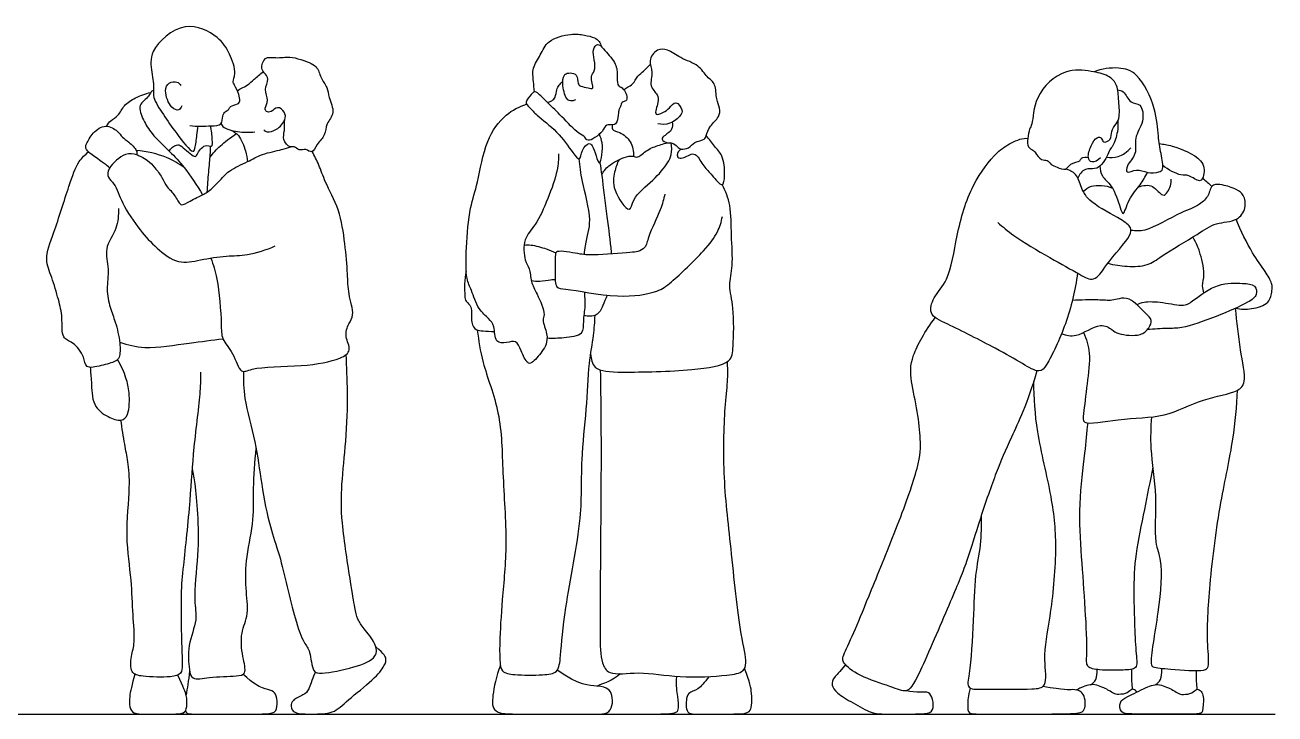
# Model space of a CAD drawing. Header units: millimetres. Extents: x 71.6 to 121.6, y 1.1 to 34.5.
# Drawn here: x 110.284 to 113.459, y 32.793 to 34.545 of the extents above; entities that cross this region are included whole.
import ezdxf

# ---------------------------------------------------------------- set-up
doc = ezdxf.new("R2010")
doc.units = ezdxf.units.MM

msp = doc.modelspace()

# ---------------------------------------------------------------- linework, layer by layer
msp.add_lwpolyline([(107.9725, 32.7932), (113.4589, 32.7932)])
for points, knots in [([(110.7022, 34.2891), (110.7198, 34.2862), (110.7534, 34.2888), (110.7847, 34.2884), (110.7848, 34.3133), (110.7909, 34.3246), (110.8027, 34.3295), (110.8037, 34.3393), (110.8251, 34.342), (110.8303, 34.3517), (110.8274, 34.3685), (110.8165, 34.3917), (110.8098, 34.4008), (110.8218, 34.4227), (110.8034, 34.4742), (110.7758, 34.5166), (110.688, 34.5617), (110.5969, 34.4814), (110.6056, 34.4266), (110.6121, 34.3805), (110.6066, 34.3598), (110.6375, 34.313), (110.6642, 34.2737), (110.7101, 34.215), (110.7163, 34.2327), (110.72, 34.2633), (110.7224, 34.2801), (110.7234, 34.2874)], [0, 0, 0, 0, 0.419699, 0.709173, 0.964428, 1.168761, 1.360586, 1.522944, 1.77265, 1.947909, 2.182253, 2.473882, 2.652768, 2.913295, 3.324744, 3.739526, 4.268317, 4.847047, 5.264364, 5.644015, 5.900329, 6.305404, 6.746055, 7.192643, 7.36291, 7.697828, 7.941287, 7.941287, 7.941287, 7.941287]), ([(111.5775, 34.3747), (111.5763, 34.3835), (111.5756, 34.4012), (111.5707, 34.4367), (111.5945, 34.468), (111.6094, 34.508), (111.6697, 34.5235), (111.7033, 34.5195), (111.73, 34.5132), (111.7426, 34.5036), (111.7466, 34.4943), (111.7476, 34.4897)], [0, 0, 0, 0, 0.296086, 0.628367, 0.979904, 1.344759, 1.778306, 2.119334, 2.411732, 2.633026, 2.848424, 2.848424, 2.848424, 2.848424]), ([(111.6823, 34.3547), (111.6784, 34.3524), (111.6682, 34.3496), (111.6543, 34.3602), (111.6475, 34.3997), (111.6528, 34.4208), (111.6684, 34.4234), (111.6882, 34.4204), (111.6868, 34.3951), (111.6954, 34.3878), (111.7127, 34.3856), (111.7321, 34.3791), (111.7168, 34.4152), (111.7329, 34.4262), (111.7306, 34.4569), (111.7238, 34.48), (111.7384, 34.5011), (111.7542, 34.4816), (111.7844, 34.4504), (111.7896, 34.4202), (111.7861, 34.3919), (111.7983, 34.3867), (111.8071, 34.3784), (111.8134, 34.3637), (111.8119, 34.3498), (111.7985, 34.3501), (111.7968, 34.3371), (111.7924, 34.331), (111.7903, 34.3204), (111.7895, 34.2976), (111.7788, 34.2884), (111.7576, 34.2934), (111.7538, 34.2722), (111.712, 34.2435), (111.7067, 34.2619), (111.6872, 34.2683), (111.6468, 34.3133), (111.6137, 34.3437), (111.5902, 34.3693), (111.5768, 34.3773), (111.5702, 34.367), (111.5502, 34.3487), (111.5672, 34.3334), (111.5844, 34.3133), (111.638, 34.2744), (111.6707, 34.2244), (111.6951, 34.1951), (111.696, 34.2279), (111.7159, 34.2471), (111.7267, 34.2371), (111.7332, 34.214), (111.7439, 34.1832), (111.7498, 34.2183), (111.7513, 34.2416), (111.7459, 34.2597), (111.7428, 34.267)], [0, 0, 0, 0, 0.211339, 0.432209, 0.793738, 1.046503, 1.258885, 1.49149, 1.755942, 1.935861, 2.183227, 2.38047, 2.684185, 2.919849, 3.224286, 3.512788, 3.750838, 3.999742, 4.38147, 4.702335, 4.989572, 5.177471, 5.375562, 5.605568, 5.797712, 5.979513, 6.170973, 6.326066, 6.513471, 6.783624, 6.984153, 7.218728, 7.470493, 7.843657, 8.035991, 8.285293, 8.72741, 9.127791, 9.46278, 9.659277, 9.844391, 10.119557, 10.355437, 10.653399, 11.117151, 11.583346, 11.85884, 12.13069, 12.412712, 12.593398, 12.893753, 13.15047, 13.419436, 13.731959, 13.967623, 13.967623, 13.967623, 13.967623]), ([(111.9491, 34.2289), (111.9558, 34.2287), (111.9708, 34.2299), (111.9826, 34.2484), (112.011, 34.2521), (112.0136, 34.2639), (112.0225, 34.2892), (112.0481, 34.3093), (112.05, 34.3342), (112.0377, 34.3559), (112.0406, 34.3948), (112.0145, 34.4119), (111.9958, 34.4444), (111.9483, 34.4588), (111.9179, 34.4831), (111.8883, 34.4853), (111.8647, 34.4532), (111.881, 34.4255), (111.8674, 34.3891), (111.8919, 34.3676), (111.894, 34.3492), (111.8784, 34.3102), (111.9062, 34.3233), (111.9205, 34.3313), (111.9364, 34.3557), (111.9558, 34.3278), (111.9495, 34.313), (111.9222, 34.2905), (111.9008, 34.2915), (111.8907, 34.2935)], [0, 0, 0, 0, 0.256248, 0.518786, 0.806491, 0.988831, 1.280819, 1.604466, 1.87224, 2.156918, 2.49818, 2.803239, 3.145842, 3.544417, 3.90113, 4.190905, 4.517427, 4.827134, 5.163519, 5.464327, 5.719326, 6.031022, 6.273391, 6.531428, 6.791069, 7.070133, 7.291703, 7.62014, 7.93838, 7.93838, 7.93838, 7.93838]), ([(110.8902, 34.278), (110.8928, 34.2758), (110.899, 34.2702), (110.9244, 34.277), (110.9466, 34.3024), (110.9449, 34.3236), (110.9247, 34.3402), (110.91, 34.3226), (110.8958, 34.3226), (110.8912, 34.3342), (110.9055, 34.3537), (110.888, 34.3803), (110.9063, 34.4066), (110.891, 34.4234), (110.8823, 34.4333), (110.8914, 34.4664), (110.9218, 34.4591), (110.957, 34.4655), (110.9833, 34.4567), (111.0283, 34.4425), (111.0327, 34.4104), (111.0531, 34.386), (111.054, 34.3605), (111.0736, 34.3203), (111.0471, 34.2948), (111.0476, 34.263), (111.025, 34.2441), (111.0139, 34.2153), (110.997, 34.2316), (110.9793, 34.2235), (110.968, 34.2375), (110.9559, 34.2312), (110.9367, 34.2527), (110.943, 34.2738), (110.9419, 34.2836), (110.9429, 34.2972), (110.9434, 34.3039)], [0, 0, 0, 0, 0.183174, 0.463323, 0.789873, 1.040972, 1.297138, 1.54863, 1.743936, 1.917635, 2.179934, 2.482514, 2.780111, 3.028448, 3.2342, 3.527543, 3.822867, 4.162316, 4.470398, 4.844902, 5.156324, 5.468433, 5.75903, 6.120334, 6.444158, 6.752512, 7.065617, 7.34333, 7.57245, 7.808667, 8.024344, 8.21045, 8.491754, 8.750894, 8.933107, 9.189576, 9.189576, 9.189576, 9.189576]), ([(110.823, 34.3772), (110.8263, 34.3794), (110.8331, 34.3841), (110.8503, 34.3914), (110.8651, 34.4072), (110.881, 34.4195), (110.889, 34.4257)], [0, 0, 0, 0, 0.199711, 0.441831, 0.708963, 1.025339, 1.025339, 1.025339, 1.025339]), ([(111.8044, 34.3803), (111.8077, 34.3823), (111.8142, 34.3868), (111.8288, 34.3935), (111.8395, 34.4162), (111.8553, 34.4268), (111.8664, 34.4386), (111.8719, 34.4443)], [0, 0, 0, 0, 0.194632, 0.419003, 0.699311, 0.9503, 1.229956, 1.229956, 1.229956, 1.229956]), ([(113.0155, 34.2065), (113.0101, 34.2006), (112.9925, 34.1912), (112.9814, 34.2084), (112.9903, 34.2373), (113.0045, 34.2604), (113.0195, 34.2594), (113.0211, 34.2425), (113.0453, 34.2526), (113.0408, 34.2749), (113.0564, 34.2933), (113.0657, 34.3128), (113.0613, 34.3574), (113.059, 34.3957), (113.0345, 34.4177), (112.9903, 34.4278), (112.9227, 34.436), (112.8451, 34.3679), (112.8446, 34.2933), (112.8343, 34.2806), (112.8307, 34.2567), (112.8286, 34.2334), (112.845, 34.2266), (112.85, 34.2204), (112.8645, 34.1984), (112.881, 34.2037), (112.8901, 34.1882), (112.9047, 34.1835), (112.9294, 34.173), (112.9373, 34.1941), (112.9651, 34.1968), (112.9653, 34.208), (112.9793, 34.2092), (112.9849, 34.2075)], [0, 0, 0, 0, 0.285436, 0.504337, 0.824779, 1.121327, 1.307364, 1.505193, 1.747901, 2.009035, 2.284179, 2.549815, 2.93671, 3.29442, 3.606574, 3.992445, 4.461155, 5.030148, 5.509256, 5.733263, 6.015227, 6.285265, 6.505356, 6.677678, 6.959138, 7.175693, 7.39988, 7.635169, 7.908167, 8.155548, 8.440426, 8.604472, 8.847166, 8.847166, 8.847166, 8.847166]), ([(113.0592, 34.3798), (113.0642, 34.3788), (113.0762, 34.3778), (113.0898, 34.3434), (113.1212, 34.3472), (113.1281, 34.2962), (113.0982, 34.2589), (113.1106, 34.2162), (113.082, 34.191), (113.0797, 34.1641), (113.1088, 34.1814), (113.134, 34.1669), (113.1636, 34.1697), (113.1777, 34.1773), (113.1682, 34.2207), (113.1616, 34.2634), (113.1579, 34.3324), (113.1138, 34.4237), (113.0619, 34.4385), (113.0183, 34.4336), (112.9992, 34.4252)], [0, 0, 0, 0, 0.227724, 0.554659, 0.838302, 1.209007, 1.606744, 1.967861, 2.318356, 2.548951, 2.829506, 3.144212, 3.453675, 3.655366, 4.019007, 4.410383, 4.896829, 5.465515, 5.874859, 6.334037, 6.334037, 6.334037, 6.334037]), ([(110.6819, 34.3388), (110.6803, 34.3349), (110.6749, 34.325), (110.6521, 34.3334), (110.6356, 34.3767), (110.6473, 34.3989), (110.6705, 34.4023), (110.6769, 34.3943), (110.6793, 34.3906)], [0, 0, 0, 0, 0.203361, 0.451084, 0.831248, 1.099082, 1.352547, 1.560985, 1.560985, 1.560985, 1.560985]), ([(111.6099, 34.3484), (111.6141, 34.3486), (111.6226, 34.3514), (111.632, 34.3606), (111.6331, 34.3804), (111.6403, 34.3918), (111.6463, 34.3986), (111.6497, 34.4015)], [0, 0, 0, 0, 0.203936, 0.405241, 0.654588, 0.864387, 1.073436, 1.073436, 1.073436, 1.073436]), ([(110.4904, 34.2873), (110.4938, 34.2923), (110.5009, 34.3026), (110.5221, 34.3134), (110.5342, 34.342), (110.5642, 34.3603), (110.5893, 34.3701), (110.6026, 34.3728)], [0, 0, 0, 0, 0.242905, 0.514752, 0.825224, 1.160602, 1.525956, 1.525956, 1.525956, 1.525956]), ([(110.6101, 34.3771), (110.6085, 34.3772), (110.6036, 34.3782), (110.5997, 34.3605), (110.5668, 34.3424), (110.5852, 34.3008), (110.6041, 34.2669), (110.6526, 34.2223), (110.689, 34.1834), (110.7209, 34.1372), (110.7344, 34.113)], [0, 0, 0, 0, 0.125898, 0.348487, 0.672438, 1.022687, 1.390664, 1.846213, 2.273118, 2.795517, 2.795517, 2.795517, 2.795517]), ([(111.6391, 34.2174), (111.6388, 34.2033), (111.6376, 34.1741), (111.6125, 34.1026), (111.5827, 34.0359), (111.5484, 34.003), (111.551, 33.9456), (111.5666, 33.9267), (111.5681, 33.8903), (111.5843, 33.8627), (111.6072, 33.8084), (111.5957, 33.7949), (111.612, 33.7592), (111.6083, 33.7326), (111.5979, 33.7148), (111.5726, 33.6841), (111.558, 33.6837), (111.5437, 33.7164), (111.5322, 33.7447), (111.507, 33.736), (111.4753, 33.7355), (111.4777, 33.78), (111.4618, 33.799), (111.4335, 33.8214), (111.4182, 33.871), (111.4026, 33.9006), (111.404, 33.9812), (111.4122, 34.0805), (111.4355, 34.144), (111.451, 34.2509), (111.5015, 34.3184), (111.539, 34.3371), (111.5577, 34.3434)], [0, 0, 0, 0, 0.372623, 0.871414, 1.362638, 1.751425, 2.160628, 2.443024, 2.769922, 3.11236, 3.534992, 3.755224, 4.09869, 4.390612, 4.657783, 5.011434, 5.193708, 5.52901, 5.826452, 6.099601, 6.384321, 6.73063, 7.013495, 7.352177, 7.756753, 8.086051, 8.59255, 9.167061, 9.643085, 10.231994, 10.749721, 11.19027, 11.19027, 11.19027, 11.19027]), ([(110.7812, 34.294), (110.7834, 34.2904), (110.7872, 34.2808), (110.8313, 34.2711), (110.8546, 34.2714), (110.8672, 34.273)], [0, 0, 0, 0, 0.2046561, 0.5740095, 0.9271533, 0.9271533, 0.9271533, 0.9271533]), ([(111.9278, 34.2977), (111.9289, 34.2916), (111.9295, 34.2775), (111.9101, 34.2651), (111.897, 34.2537), (111.9104, 34.2464), (111.9157, 34.2451)], [0, 0, 0, 0, 0.2453464, 0.5185787, 0.7186937, 0.9495364, 0.9495364, 0.9495364, 0.9495364]), ([(113.0592, 34.3002), (113.06, 34.2911), (113.0605, 34.2739), (113.0484, 34.2368), (113.0378, 34.2276), (113.0331, 34.211), (113.0203, 34.1902), (113.003, 34.1766), (112.9738, 34.182), (112.9608, 34.1636), (112.9582, 34.1549)], [0, 0, 0, 0, 0.303717, 0.655237, 0.874892, 1.173439, 1.46983, 1.721479, 1.951049, 2.254425, 2.254425, 2.254425, 2.254425]), ([(110.4986, 34.1809), (110.4941, 34.1849), (110.4875, 34.1927), (110.4338, 34.2251), (110.4395, 34.2433), (110.4549, 34.2715), (110.4876, 34.2946), (110.5195, 34.2759), (110.5298, 34.2586), (110.5476, 34.248), (110.5685, 34.2266), (110.5679, 34.2182), (110.568, 34.2146)], [0, 0, 0, 0, 0.242702, 0.675357, 0.896109, 1.219274, 1.564564, 1.888574, 2.141651, 2.405049, 2.710234, 2.900614, 2.900614, 2.900614, 2.900614]), ([(110.6499, 34.224), (110.6536, 34.231), (110.6684, 34.2424), (110.6821, 34.2379), (110.7137, 34.2055), (110.7212, 34.2157), (110.738, 34.245), (110.7607, 34.2308), (110.759, 34.2556), (110.7582, 34.2769), (110.7546, 34.2882)], [0, 0, 0, 0, 0.279954, 0.496548, 0.859945, 1.028475, 1.341485, 1.571229, 1.804223, 2.146439, 2.146439, 2.146439, 2.146439]), ([(110.7536, 34.2083), (110.7614, 34.2187), (110.7789, 34.2384), (110.8039, 34.257), (110.8206, 34.2687)], [0, 0, 0, 0, 0.3583062, 0.748729, 0.748729, 0.748729, 0.748729]), ([(110.8068, 34.2771), (110.8138, 34.2736), (110.8287, 34.266), (110.8451, 34.2238), (110.8479, 34.2063), (110.8487, 34.1972)], [0, 0, 0, 0, 0.2778821, 0.6524249, 0.9537076, 0.9537076, 0.9537076, 0.9537076]), ([(111.7756, 34.2905), (111.7747, 34.2869), (111.7728, 34.2763), (111.797, 34.2727), (111.8253, 34.2492), (111.8301, 34.2232), (111.8295, 34.2107)], [0, 0, 0, 0, 0.190635, 0.448436, 0.791168, 1.142021, 1.142021, 1.142021, 1.142021]), ([(111.9491, 34.2289), (111.9445, 34.2254), (111.9369, 34.2141), (111.9475, 34.2006), (111.9758, 34.2184), (111.9904, 34.2159), (112.0083, 34.1831), (112.0274, 34.1657), (112.0574, 34.126), (112.0624, 34.1664), (112.0576, 34.2129), (112.035, 34.2357), (112.0213, 34.2546), (112.0138, 34.2633)], [0, 0, 0, 0, 0.239616, 0.426823, 0.739945, 0.946469, 1.2785, 1.603024, 1.937621, 2.223062, 2.62439, 2.943544, 3.280157, 3.280157, 3.280157, 3.280157]), ([(110.568, 34.2146), (110.5718, 34.2131), (110.5795, 34.2097), (110.5962, 34.2004), (110.6143, 34.1812), (110.632, 34.1582), (110.6432, 34.1321), (110.6576, 34.1214), (110.6731, 34.0957), (110.681, 34.0837), (110.7034, 34.0983), (110.7346, 34.1132), (110.747, 34.1187), (110.7769, 34.1463), (110.8005, 34.1759), (110.8502, 34.1966), (110.8845, 34.2175), (110.9357, 34.227), (110.9509, 34.2323), (110.9586, 34.2346)], [0, 0, 0, 0, 0.199921, 0.447157, 0.741377, 1.054893, 1.352594, 1.598234, 1.911372, 2.100068, 2.377088, 2.717359, 2.931463, 3.284851, 3.646338, 4.056868, 4.430442, 4.834899, 5.116551, 5.116551, 5.116551, 5.116551]), ([(110.7466, 34.1198), (110.7477, 34.1366), (110.7498, 34.1686), (110.7544, 34.2144), (110.7548, 34.229), (110.7551, 34.2362)], [0, 0, 0, 0, 0.40714, 0.790531, 1.055258, 1.055258, 1.055258, 1.055258]), ([(111.7482, 34.1643), (111.7533, 34.1724), (111.7645, 34.1881), (111.8041, 34.2088), (111.827, 34.2133), (111.8411, 34.2048), (111.8642, 34.2295), (111.8942, 34.2387), (111.9253, 34.2499), (111.9406, 34.2347), (111.9465, 34.231), (111.9491, 34.2289)], [0, 0, 0, 0, 0.306744, 0.687554, 0.957901, 1.1614, 1.472434, 1.806169, 2.121845, 2.368687, 2.552537, 2.552537, 2.552537, 2.552537]), ([(111.7926, 34.2021), (111.7873, 34.1923), (111.78, 34.1697), (111.7731, 34.127), (111.8225, 34.0577), (111.8265, 34.1093), (111.8796, 34.1472), (111.9161, 34.1923), (111.926, 34.2142), (111.927, 34.2352), (111.9252, 34.245)], [0, 0, 0, 0, 0.330712, 0.720009, 1.163504, 1.463088, 1.937048, 2.371262, 2.648354, 2.960335, 2.960335, 2.960335, 2.960335]), ([(112.9572, 33.9139), (112.9514, 33.8702), (112.9329, 33.7898), (112.8834, 33.6842), (112.8601, 33.6575), (112.8128, 33.6873), (112.7492, 33.723), (112.6318, 33.783), (112.5771, 33.8067), (112.5911, 33.8557), (112.6337, 33.8969), (112.6489, 34.014), (112.6856, 34.1382), (112.7476, 34.2197), (112.7855, 34.2443), (112.819, 34.2584), (112.8309, 34.2564)], [0, 0, 0, 0, 0.668191, 1.287368, 1.583444, 1.974875, 2.493848, 3.169534, 3.58215, 3.942569, 4.382188, 5.001607, 5.682121, 6.299366, 6.676391, 7.025222, 7.025222, 7.025222, 7.025222]), ([(113.031, 34.2089), (113.0407, 34.2072), (113.0616, 34.2064), (113.0843, 34.2224), (113.0925, 34.2325)], [0, 0, 0, 0, 0.3161353, 0.678938, 0.678938, 0.678938, 0.678938]), ([(113.1649, 34.243), (113.1761, 34.2417), (113.1965, 34.2388), (113.2791, 34.2076), (113.2802, 34.1649), (113.269, 34.1406), (113.2393, 34.166), (113.2199, 34.1594), (113.187, 34.1762), (113.174, 34.1876)], [0, 0, 0, 0, 0.337278, 0.859027, 1.212748, 1.457895, 1.775823, 2.037058, 2.455895, 2.455895, 2.455895, 2.455895]), ([(110.5214, 34.0781), (110.521, 34.0612), (110.5197, 34.0266), (110.4819, 33.9766), (110.4993, 33.9242), (110.4887, 33.8733), (110.4988, 33.8262), (110.514, 33.7895), (110.526, 33.7379), (110.5253, 33.7001), (110.5131, 33.688), (110.4781, 33.6787), (110.4353, 33.6692), (110.4357, 33.7033), (110.4064, 33.7395), (110.3748, 33.7471), (110.38, 33.803), (110.3686, 33.8461), (110.3526, 33.9037), (110.3311, 33.9502), (110.3591, 34.0194), (110.3934, 34.1322), (110.4171, 34.1977), (110.4362, 34.2147), (110.445, 34.2219)], [0, 0, 0, 0, 0.408064, 0.842391, 1.252114, 1.663167, 2.053396, 2.41666, 2.838588, 3.178794, 3.395642, 3.747766, 4.090017, 4.380111, 4.765611, 5.063137, 5.460156, 5.856269, 6.295554, 6.690167, 7.173594, 7.808106, 8.280722, 8.615962, 8.615962, 8.615962, 8.615962]), ([(110.568, 34.2146), (110.5585, 34.2168), (110.5376, 34.222), (110.4938, 34.1831), (110.4921, 34.1558), (110.5139, 34.1404), (110.5294, 34.0884), (110.5755, 34.0223), (110.616, 33.9778), (110.6719, 33.9344), (110.7293, 33.9484), (110.7956, 33.9587), (110.8489, 33.958), (110.8969, 33.9729), (110.9194, 33.9829)], [0, 0, 0, 0, 0.309561, 0.729446, 1.002891, 1.275482, 1.69186, 2.207635, 2.661996, 3.121194, 3.550757, 4.017169, 4.43799, 4.930022, 4.930022, 4.930022, 4.930022]), ([(110.688, 34.182), (110.6739, 34.1922), (110.6441, 34.2107), (110.5924, 34.2239), (110.5663, 34.2255)], [0, 0, 0, 0, 0.4132998, 0.9207042, 0.9207042, 0.9207042, 0.9207042]), ([(110.7558, 33.9522), (110.7619, 33.9346), (110.774, 33.9018), (110.7835, 33.7863), (110.7812, 33.7463), (110.8137, 33.7131), (110.8298, 33.655), (110.8641, 33.6769), (110.9868, 33.6748), (111.0797, 33.6919), (111.1157, 33.7168), (111.0941, 33.7522), (111.1046, 33.7858), (111.1218, 33.8075), (111.1034, 33.8631), (111.1038, 33.9126), (111.0963, 33.99), (111.0844, 34.0745), (111.0461, 34.1432), (111.0312, 34.1881), (111.0191, 34.2115), (111.0131, 34.2227)], [0, 0, 0, 0, 0.427921, 1.03717, 1.39464, 1.780231, 2.181622, 2.479466, 3.120133, 3.692509, 4.015796, 4.350251, 4.679524, 4.968344, 5.386936, 5.798395, 6.299255, 6.835176, 7.339775, 7.731246, 8.084705, 8.084705, 8.084705, 8.084705]), ([(111.7046, 33.9609), (111.7052, 33.9688), (111.7088, 34.0044), (111.7278, 34.0457), (111.696, 34.1482), (111.6937, 34.1852), (111.6914, 34.2043)], [2.285677, 2.285677, 2.285677, 2.285677, 2.412654, 2.880965, 3.452615, 3.888188, 3.888188, 3.888188, 3.888188]), ([(111.744, 34.1942), (111.7455, 34.184), (111.7507, 34.1474), (111.7618, 34.0576), (111.77, 33.9938), (111.7727, 33.9642), (111.7728, 33.9626)], [0.207357, 0.207357, 0.207357, 0.207357, 0.446264, 1.046658, 1.595972, 1.627164, 1.627164, 1.627164, 1.627164]), ([(112.7544, 34.0428), (112.7677, 34.0312), (112.7949, 34.0075), (112.8869, 33.9524), (112.9584, 33.9134), (113.002, 33.8888), (113.0294, 33.9381), (113.0929, 34.0054), (113.0946, 34.0306), (113.0665, 34.0533), (112.9893, 34.09), (112.966, 34.129), (112.9565, 34.1677), (112.9362, 34.1759), (112.9269, 34.1784)], [0, 0, 0, 0, 0.423847, 1.025143, 1.565689, 1.921391, 2.329267, 2.892417, 3.148245, 3.479693, 4.017727, 4.409387, 4.759205, 5.070641, 5.070641, 5.070641, 5.070641]), ([(113.0143, 34.1862), (113.0148, 34.1776), (113.0174, 34.1582), (113.0473, 34.1372), (113.0644, 34.0847), (113.0738, 34.0545), (113.0868, 34.1054), (113.1172, 34.1366), (113.1292, 34.1592), (113.1354, 34.1699)], [0, 0, 0, 0, 0.294328, 0.637718, 1.082363, 1.319977, 1.672515, 2.075278, 2.428369, 2.428369, 2.428369, 2.428369]), ([(111.7203, 33.7077), (111.7215, 33.6962), (111.7267, 33.6642), (111.809, 33.661), (111.9709, 33.6651), (112.0782, 33.6814), (112.083, 33.7294), (112.0859, 33.8258), (112.0694, 33.8813), (112.0835, 33.9338), (112.0766, 34.01), (112.0782, 34.0857), (112.0631, 34.1219), (112.0548, 34.1388)], [0, 0, 0, 0, 0.338494, 0.81907, 1.579649, 2.139098, 2.495365, 3.058943, 3.495282, 3.90413, 4.406678, 4.905619, 5.335774, 5.335774, 5.335774, 5.335774]), ([(112.9719, 34.1211), (112.9779, 34.1267), (112.9906, 34.1392), (113.0296, 34.1375), (113.0457, 34.13)], [0, 0, 0, 0, 0.2874299, 0.7122112, 0.7122112, 0.7122112, 0.7122112]), ([(113.0344, 33.9391), (113.0504, 33.9345), (113.0824, 33.9296), (113.1373, 33.9316), (113.1711, 33.9589), (113.2626, 34.0117), (113.3058, 34.0434), (113.3641, 34.0443), (113.3863, 34.078), (113.3812, 34.1134), (113.361, 34.1275), (113.3262, 34.139), (113.3021, 34.1408), (113.2932, 34.1263), (113.2906, 34.1102), (113.2658, 34.0839), (113.2201, 34.0707), (113.1297, 34.0159), (113.1049, 34.0215), (113.0931, 34.0224)], [0, 0, 0, 0, 0.410281, 0.823478, 1.209286, 1.802135, 2.238341, 2.658239, 3.00293, 3.330257, 3.610029, 3.965099, 4.237923, 4.455459, 4.687447, 5.014774, 5.430722, 6.016372, 6.361967, 6.361967, 6.361967, 6.361967]), ([(113.1121, 34.1331), (113.1234, 34.1367), (113.1496, 34.1421), (113.1721, 34.1053), (113.1887, 34.1207), (113.1961, 34.1419), (113.1949, 34.153)], [0, 0, 0, 0, 0.346196, 0.682837, 0.908371, 1.244268, 1.244268, 1.244268, 1.244268]), ([(111.9088, 34.1149), (111.9056, 34.1014), (111.9002, 34.0754), (111.8656, 34.0085), (111.8619, 33.978), (111.8392, 33.9673), (111.8205, 33.9667), (111.7246, 33.958), (111.6936, 33.9619), (111.6341, 33.9733), (111.6297, 33.9593), (111.6299, 33.9141), (111.6302, 33.8743), (111.6628, 33.8748), (111.7898, 33.8474), (111.8888, 33.8636), (111.9267, 33.8905), (112.0091, 33.9694), (112.0438, 34.0156), (112.0525, 34.0442), (112.0551, 34.0575)], [0, 0, 0, 0, 0.369626, 0.86312, 1.174183, 1.429461, 1.68887, 2.236547, 2.60395, 3.017409, 3.196156, 3.58854, 3.924857, 4.20428, 4.867109, 5.45224, 5.830486, 6.43809, 6.881207, 7.246964, 7.246964, 7.246964, 7.246964]), ([(113.3582, 33.8245), (113.3717, 33.8217), (113.3985, 33.8213), (113.4454, 33.8343), (113.4517, 33.8687), (113.4526, 33.8882), (113.4328, 33.9209), (113.3993, 33.9656), (113.3718, 34.0214), (113.3603, 34.0508)], [0, 0, 0, 0, 0.373525, 0.759601, 1.079274, 1.331949, 1.675066, 2.11496, 2.680179, 2.680179, 2.680179, 2.680179]), ([(111.5517, 33.9851), (111.5574, 33.9856), (111.5689, 33.9868), (111.6088, 33.9758), (111.624, 33.969), (111.6319, 33.9651)], [0, 0, 0, 0, 0.2381773, 0.5993968, 0.894496, 0.894496, 0.894496, 0.894496]), ([(113.2782, 33.8637), (113.2766, 33.8695), (113.2729, 33.8825), (113.2825, 33.9121), (113.2679, 33.9696), (113.2609, 33.9863), (113.2503, 34.0057)], [0, 0, 0, 0, 0.247026, 0.567774, 1.009308, 1.318352, 1.318352, 1.318352, 1.318352]), ([(111.4044, 33.9183), (111.3987, 33.8987), (111.4004, 33.8579), (111.4023, 33.8415), (111.4219, 33.8291), (111.4139, 33.7886), (111.4284, 33.7677), (111.4476, 33.7677), (111.4664, 33.7653), (111.4761, 33.7653)], [0, 0, 0, 0, 0.448757, 0.673101, 0.919824, 1.275734, 1.543372, 1.78344, 2.092291, 2.092291, 2.092291, 2.092291]), ([(111.5698, 33.8948), (111.5769, 33.8938), (111.5905, 33.8922), (111.6184, 33.8975), (111.6263, 33.8975), (111.6303, 33.8977)], [0, 0, 0, 0, 0.2657211, 0.5651459, 0.7628855, 0.7628855, 0.7628855, 0.7628855]), ([(113.1078, 33.8338), (113.1137, 33.8365), (113.1266, 33.8425), (113.1747, 33.841), (113.2279, 33.8275), (113.2536, 33.8457), (113.313, 33.8913), (113.374, 33.888), (113.4095, 33.8858), (113.4156, 33.8564), (113.3869, 33.8364), (113.3101, 33.803), (113.2238, 33.7721), (113.186, 33.7742), (113.1516, 33.7713), (113.135, 33.7705)], [0, 0, 0, 0, 0.256611, 0.659327, 1.081256, 1.396301, 1.889436, 2.346992, 2.66965, 2.935961, 3.253227, 3.796956, 4.352735, 4.708405, 5.119275, 5.119275, 5.119275, 5.119275]), ([(111.6097, 33.7492), (111.6241, 33.7479), (111.6503, 33.7498), (111.705, 33.7552), (111.701, 33.7919), (111.708, 33.8303), (111.7063, 33.8516), (111.7054, 33.8657)], [0, 0, 0, 0, 0.377433, 0.764391, 1.074119, 1.43655, 1.75645, 1.75645, 1.75645, 1.75645]), ([(111.7621, 33.8578), (111.7587, 33.8481), (111.7497, 33.8261), (111.7382, 33.8038), (111.7138, 33.8032), (111.7039, 33.8057)], [2.3380206, 2.3380206, 2.3380206, 2.3380206, 2.5506015, 2.8605907, 3.1770084, 3.1770084, 3.1770084, 3.1770084]), ([(112.9166, 33.7596), (112.9287, 33.7564), (112.9547, 33.747), (113.0135, 33.7906), (113.0453, 33.7705), (113.0604, 33.7574), (113.1185, 33.7519), (113.1384, 33.7729), (113.1487, 33.7955), (113.1285, 33.812), (113.0919, 33.8531), (113.0628, 33.8496), (113.0437, 33.843), (113.0072, 33.8469), (112.9657, 33.8454), (112.9442, 33.8444)], [0, 0, 0, 0, 0.356937, 0.827951, 1.150134, 1.415126, 1.840463, 2.146779, 2.406086, 2.68803, 3.114539, 3.41097, 3.663672, 4.009554, 4.476824, 4.476824, 4.476824, 4.476824]), ([(112.9727, 33.7631), (112.9798, 33.7463), (112.9922, 33.7096), (112.9812, 33.6338), (112.9733, 33.5606), (112.9677, 33.524), (113.0695, 33.5473), (113.1786, 33.5441), (113.271, 33.5954), (113.3635, 33.6096), (113.3878, 33.6383), (113.3682, 33.7241), (113.3629, 33.7894), (113.3582, 33.8245)], [0, 0, 0, 0, 0.429824, 0.943426, 1.45036, 1.719704, 2.25612, 2.885135, 3.485073, 4.031893, 4.345545, 4.869131, 5.467104, 5.467104, 5.467104, 5.467104]), ([(111.4325, 33.7692), (111.4363, 33.7416), (111.4432, 33.6851), (111.495, 33.556), (111.4954, 33.4065), (111.5099, 33.2274), (111.4955, 33.0889), (111.4886, 32.9782), (111.4894, 32.9262), (111.4934, 32.8987), (111.5297, 32.8914), (111.5963, 32.8921), (111.6395, 32.8965), (111.6447, 32.9491), (111.6544, 33.0693), (111.7021, 33.2909), (111.6942, 33.4362), (111.7116, 33.5661), (111.7141, 33.6814), (111.7289, 33.7539), (111.7309, 33.7896), (111.7318, 33.8067)], [0, 0, 0, 0, 0.523717, 1.186311, 1.894392, 2.66199, 3.347575, 3.947112, 4.354714, 4.623605, 4.948448, 5.429323, 5.775141, 6.142213, 6.776686, 7.645513, 8.343119, 8.994368, 9.610476, 10.098069, 10.509079, 10.509079, 10.509079, 10.509079]), ([(110.524, 33.7383), (110.5448, 33.7317), (110.5877, 33.7187), (110.703, 33.7373), (110.758, 33.7431), (110.7865, 33.7472)], [0, 0, 0, 0, 0.464113, 1.073149, 1.605433, 1.605433, 1.605433, 1.605433]), ([(110.4493, 33.6744), (110.4499, 33.6619), (110.4532, 33.6378), (110.4529, 33.5766), (110.4921, 33.5477), (110.5282, 33.5356), (110.5492, 33.5546), (110.5495, 33.6116), (110.5415, 33.6466), (110.5278, 33.6796), (110.5189, 33.6944)], [0, 0, 0, 0, 0.351022, 0.783748, 1.173061, 1.508122, 1.778556, 2.19928, 2.55489, 2.967127, 2.967127, 2.967127, 2.967127]), ([(110.8389, 33.6641), (110.8385, 33.6412), (110.838, 33.5946), (110.8711, 33.4828), (110.8829, 33.3805), (110.905, 33.266), (110.9319, 33.1985), (110.9666, 33.0394), (110.9899, 32.9756), (111.0098, 32.9534), (111.0117, 32.8986), (111.041, 32.8946), (111.1185, 32.9104), (111.1802, 32.9344), (111.1748, 32.9746), (111.1447, 33.0097), (111.1271, 33.0338), (111.1207, 33.0662), (111.111, 33.1263), (111.0861, 33.2831), (111.0867, 33.3737), (111.1006, 33.4952), (111.1043, 33.6096), (111.1008, 33.675), (111.0992, 33.7068)], [0, 0, 0, 0, 0.474432, 1.084147, 1.681966, 2.28335, 2.789161, 3.519379, 3.985202, 4.292898, 4.686849, 4.956642, 5.476264, 5.921106, 6.24097, 6.631222, 6.941764, 7.256329, 7.704702, 8.315128, 8.820345, 9.341922, 9.960125, 10.501637, 10.501637, 10.501637, 10.501637]), ([(110.7292, 33.6618), (110.7291, 33.6455), (110.7301, 33.6125), (110.7097, 33.4633), (110.7041, 33.3428), (110.6855, 33.1686), (110.6784, 33.1007), (110.6813, 32.9626), (110.6836, 32.9206), (110.6819, 32.8937), (110.6511, 32.8856), (110.5846, 32.8874), (110.5495, 32.8957), (110.5532, 32.9423), (110.5641, 32.9765), (110.5564, 33.0483), (110.5554, 33.1354), (110.537, 33.2441), (110.5515, 33.3665), (110.5462, 33.4337), (110.5362, 33.4784), (110.5301, 33.5198), (110.5272, 33.5404)], [0, 0, 0, 0, 0.399403, 1.083409, 1.750649, 2.486967, 2.99014, 3.651393, 4.030314, 4.291151, 4.591781, 5.068524, 5.381961, 5.737435, 6.087847, 6.56336, 7.102014, 7.708883, 8.346912, 8.809831, 9.193593, 9.646499, 9.646499, 9.646499, 9.646499]), ([(111.745, 33.6677), (111.746, 33.5859), (111.7483, 33.4393), (111.7431, 33.0155), (111.7453, 32.9277), (111.767, 32.8889), (111.8481, 32.9036), (111.9449, 32.8833), (112.0622, 32.89), (112.1091, 32.8985), (112.1187, 32.9271), (112.0978, 33.0041), (112.0773, 33.2202), (112.0553, 33.3968), (112.0607, 33.5761), (112.0697, 33.6421), (112.0686, 33.6743), (112.0679, 33.6891)], [0, 0, 0, 0, 0.897125, 2.064686, 2.588322, 2.908484, 3.395332, 3.986696, 4.610466, 4.980079, 5.248112, 5.742167, 6.587162, 7.384984, 8.139478, 8.601495, 8.983509, 8.983509, 8.983509, 8.983509]), ([(112.7125, 33.297), (112.7129, 33.2725), (112.7122, 33.2225), (112.695, 33.1423), (112.6938, 33.0319), (112.6846, 32.9032), (112.6734, 32.8532), (112.734, 32.8582), (112.8376, 32.855), (112.8833, 32.8613), (112.8681, 32.9405), (112.89, 33.0401), (112.9068, 33.2104), (112.8944, 33.3443), (112.851, 33.5107), (112.8471, 33.5958), (112.8459, 33.6386)], [0, 0, 0, 0, 0.497748, 1.015551, 1.64121, 2.34086, 2.68658, 3.087622, 3.701423, 4.038135, 4.503719, 5.140535, 5.896341, 6.580174, 7.332813, 7.991441, 7.991441, 7.991441, 7.991441]), ([(113.1449, 33.5483), (113.1434, 33.5215), (113.14, 33.4662), (113.1605, 33.3488), (113.1499, 33.2295), (113.1741, 33.1821), (113.1654, 33.0598), (113.1393, 32.9227), (113.1495, 32.9108), (113.1951, 32.9076), (113.2767, 32.9005), (113.2934, 32.9133), (113.2846, 32.9817), (113.2919, 33.1282), (113.3183, 33.3298), (113.3549, 33.4888), (113.3615, 33.5748), (113.364, 33.6166)], [0, 0, 0, 0, 0.521647, 1.164713, 1.788308, 2.196661, 2.853945, 3.501281, 3.679763, 4.069917, 4.599705, 4.821561, 5.228673, 5.938652, 6.781287, 7.523509, 8.174642, 8.174642, 8.174642, 8.174642]), ([(113.1483, 33.4208), (113.1412, 33.3848), (113.1282, 33.3137), (113.1023, 33.1982), (113.0989, 33.102), (113.1041, 32.9513), (113.1116, 32.9069), (113.0705, 32.9046), (113.0159, 32.9038), (112.9774, 32.9106), (112.983, 32.9497), (112.977, 33.0663), (112.9674, 33.1934), (112.9593, 33.3246), (112.9766, 33.4557), (112.9812, 33.5075), (112.984, 33.533)], [0, 0, 0, 0, 0.61, 1.231135, 1.821296, 2.511369, 2.850537, 3.178387, 3.627619, 3.951383, 4.271065, 4.869319, 5.536936, 6.21, 6.872074, 7.381513, 7.381513, 7.381513, 7.381513]), ([(110.708, 33.4166), (110.7105, 33.4039), (110.7156, 33.3773), (110.7228, 33.2984), (110.7251, 33.199), (110.7097, 33.0837), (110.7234, 33.0334), (110.6953, 32.9685), (110.6999, 32.9089), (110.7069, 32.8776), (110.7544, 32.8886), (110.8167, 32.8887), (110.8486, 32.894), (110.8344, 32.9419), (110.8301, 32.9995), (110.8539, 33.0481), (110.8425, 33.1152), (110.845, 33.1938), (110.8666, 33.2881), (110.862, 33.3665), (110.8676, 33.4344), (110.8707, 33.4681)], [0, 0, 0, 0, 0.357751, 0.857288, 1.44736, 2.057993, 2.464172, 2.93508, 3.381562, 3.658655, 4.028708, 4.498819, 4.773194, 5.140454, 5.582571, 5.993547, 6.454887, 6.96801, 7.526584, 8.037002, 8.613838, 8.613838, 8.613838, 8.613838]), ([(112.3675, 32.9191), (112.3517, 32.8978), (112.3371, 32.8872), (112.331, 32.8668), (112.3428, 32.8474), (112.3855, 32.8218), (112.4369, 32.7932), (112.4656, 32.7932), (112.5182, 32.7932), (112.575, 32.7932), (112.5916, 32.8002), (112.591, 32.8324), (112.5795, 32.8502), (112.561, 32.8486), (112.5316, 32.8495), (112.5212, 32.8522), (112.5204, 32.8524)], [0, 0, 0, 0, 0.118529, 0.237057, 0.355586, 0.474114, 0.592643, 0.711171, 0.8297, 0.948228, 1.066757, 1.185285, 1.303814, 1.422342, 1.540871, 1.550894, 1.550894, 1.550894, 1.550894]), ([(112.9904, 32.8676), (112.9958, 32.8706), (113.0056, 32.8786), (113.0069, 32.898), (113.0073, 32.9054), (113.0074, 32.9061)], [0, 0, 0, 0, 0.2501719, 0.4945106, 0.5222243, 0.5222243, 0.5222243, 0.5222243]), ([(113.0971, 32.8562), (113.0963, 32.8629), (113.0951, 32.8761), (113.0949, 32.8945), (113.0953, 32.9072)], [0, 0, 0, 0, 0.2595828, 0.5646406, 0.5646406, 0.5646406, 0.5646406]), ([(113.1546, 32.8676), (113.16, 32.8706), (113.1698, 32.8786), (113.1712, 32.8997), (113.1717, 32.9077), (113.1718, 32.9093)], [0, 0, 0, 0, 0.2501719, 0.4945106, 0.5662455, 0.5662455, 0.5662455, 0.5662455]), ([(113.2613, 32.8562), (113.2605, 32.8629), (113.2594, 32.8761), (113.2591, 32.8945), (113.2595, 32.9037)], [0, 0, 0, 0, 0.2595828, 0.5646406, 0.5646406, 0.5646406, 0.5646406]), ([(110.6914, 32.8019), (110.6917, 32.8008), (110.6944, 32.7932), (110.7059, 32.7932), (110.783, 32.7932), (110.8696, 32.7932), (110.9178, 32.7932), (110.925, 32.809), (110.9234, 32.8424), (110.9129, 32.8526), (110.888, 32.8579), (110.8653, 32.8693), (110.8372, 32.8941)], [0.273202, 0.273202, 0.273202, 0.273202, 0.293705, 0.440557, 0.587409, 0.734261, 0.881114, 1.027966, 1.174818, 1.32167, 1.468523, 1.615375, 1.615375, 1.615375, 1.615375]), ([(113.1078, 32.8491), (113.1069, 32.8505), (113.103, 32.8551), (113.0945, 32.8586), (113.0859, 32.8458), (113.06, 32.8417), (113.0485, 32.8455), (113.0399, 32.8519), (113.0131, 32.8655), (113.0016, 32.8674), (112.9901, 32.8692), (112.9779, 32.8654), (112.9584, 32.8563), (112.9544, 32.8544)], [1.3144333, 1.3144333, 1.3144333, 1.3144333, 1.3562748, 1.4692977, 1.5823206, 1.6953435, 1.8083663, 1.9213892, 2.0344121, 2.0344121, 2.0344121, 2.147435, 2.1762143, 2.1762143, 2.1762143, 2.1762143]), ([(112.9212, 32.7938), (112.9277, 32.7932), (112.9539, 32.7932), (113.0377, 32.7932), (113.0761, 32.7932), (113.0871, 32.7932), (113.09, 32.7935)], [2.5472043, 2.5472043, 2.5472043, 2.5472043, 2.5995266, 2.7125495, 2.8255724, 2.8807142, 2.8807142, 2.8807142, 2.8807142])]:
    msp.add_open_spline(points, degree=3, knots=knots)
for points in [[(113.2751, 34.1555), (113.283, 34.1484), (113.2909, 34.1413), (113.2988, 34.1343)], [(112.8542, 33.6656), (112.8297, 33.5828), (112.783, 33.4835), (112.7533, 33.4168), (112.7081, 33.2872), (112.6763, 33.1767), (112.6392, 33.0915), (112.5466, 32.8722), (112.5229, 32.8455), (112.4903, 32.8611), (112.3976, 32.89), (112.3584, 32.9255), (112.3599, 32.9396), (112.3925, 33.0063), (112.4273, 33.0937), (112.5036, 33.279), (112.5585, 33.4331), (112.5592, 33.4902), (112.5518, 33.5591), (112.5333, 33.6443), (112.5303, 33.6955), (112.5703, 33.7674), (112.5958, 33.801)], [(111.0211, 32.8998), (111.011, 32.8771), (111.0047, 32.8522), (110.9929, 32.843), (110.9601, 32.8276), (110.9585, 32.8142), (110.9644, 32.7932), (111.012, 32.7932), (111.0687, 32.7932), (111.0983, 32.8256), (111.1727, 32.8827), (111.1996, 32.9191), (111.2013, 32.9326), (111.1977, 32.9447), (111.1746, 32.9638)], [(110.7018, 32.9027), (110.6989, 32.8771), (110.6952, 32.8577), (110.6928, 32.8422)], [(111.4911, 32.9163), (111.4804, 32.8905), (111.4692, 32.8292), (111.4712, 32.8082), (111.4872, 32.7932), (111.5371, 32.7932), (111.6644, 32.7932), (111.7379, 32.7932), (111.7642, 32.7932), (111.7766, 32.8134), (111.776, 32.8423), (111.7658, 32.858), (111.7458, 32.8656), (111.6903, 32.8656), (111.6353, 32.9048)], [(112.0212, 32.8883), (112.009, 32.8733), (111.9936, 32.8534), (111.9659, 32.8481), (111.9635, 32.8276), (111.9622, 32.8109), (111.9673, 32.7932), (111.9883, 32.7932), (112.0619, 32.7932), (112.1081, 32.7932), (112.1246, 32.7984), (112.1302, 32.8125), (112.1299, 32.8438), (112.1259, 32.8733), (112.1112, 32.9085)], [(110.5628, 32.8944), (110.5546, 32.8684), (110.5474, 32.8319), (110.549, 32.8109), (110.5572, 32.7932), (110.5877, 32.7932), (110.6553, 32.7932), (110.6899, 32.7932), (110.695, 32.8106), (110.6957, 32.8408), (110.6865, 32.8592), (110.6716, 32.8922)], [(111.7957, 32.8955), (111.779, 32.8789), (111.7471, 32.8688), (111.7369, 32.8642)], [(111.746, 32.7932), (111.7774, 32.7932), (111.8738, 32.7932), (111.9288, 32.7932), (111.9405, 32.7989), (111.944, 32.805), (111.9429, 32.8364), (111.9371, 32.8638), (111.9391, 32.889)], [(113.1658, 32.8674), (113.1543, 32.8692), (113.1349, 32.8631), (113.0778, 32.834), (113.0638, 32.8262), (113.0638, 32.7932), (113.0998, 32.7932), (113.2019, 32.7932), (113.2482, 32.7932), (113.2749, 32.7932), (113.2747, 32.8064), (113.2778, 32.8237), (113.2769, 32.8417), (113.2695, 32.8541), (113.2587, 32.8586), (113.2501, 32.8458), (113.2243, 32.8417), (113.2128, 32.8455), (113.2042, 32.8519), (113.1774, 32.8655), (113.1658, 32.8674)], [(112.6849, 32.8593), (112.6785, 32.8397), (112.6781, 32.8136), (112.6781, 32.7932), (112.7065, 32.7932), (112.8306, 32.7932), (112.9582, 32.7932), (112.9745, 32.8002), (112.978, 32.8171), (112.9751, 32.8404), (112.964, 32.8522), (112.9474, 32.8569), (112.9235, 32.8531), (112.8695, 32.8635)]]:
    msp.add_open_spline(points, degree=3)

doc.saveas('drawing.dxf')
